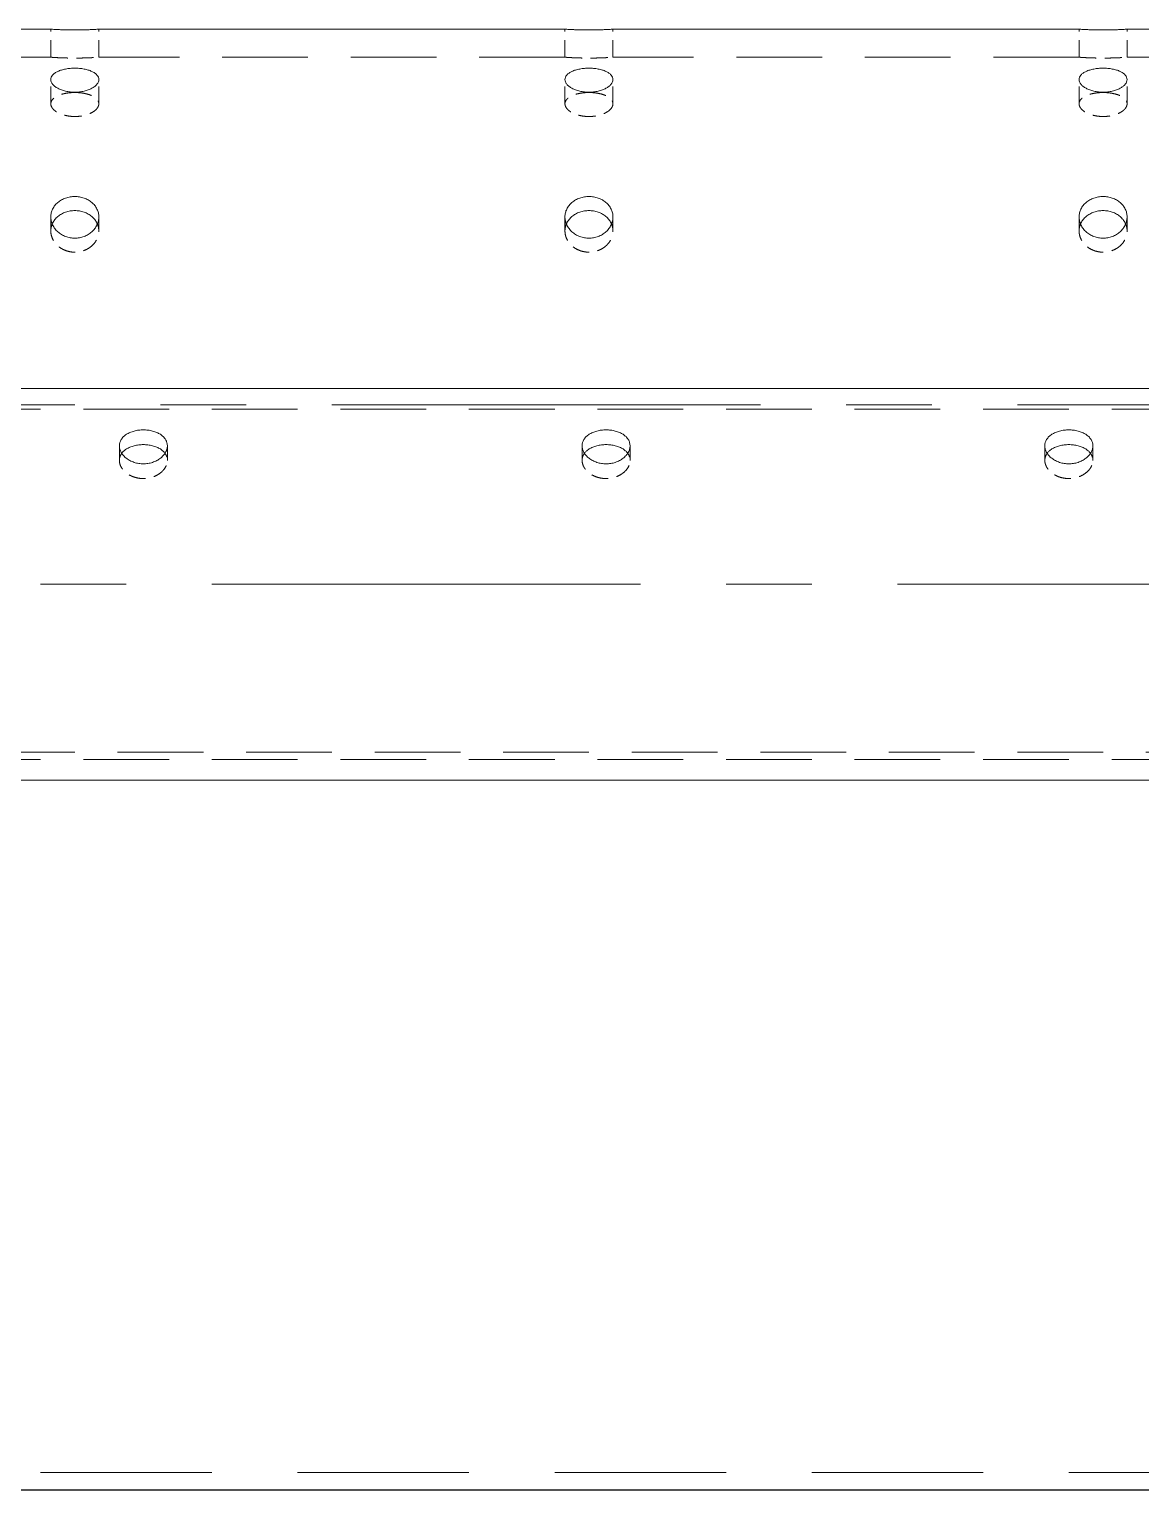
# Model space of a CAD drawing. Header units: millimetres. Extents: x -46397 to 283259, y -8690 to 23983.
# Drawn here: x 121828.3 to 122152.6, y 2978.6 to 3404.7 of the extents above; entities that cross this region are included whole.
import ezdxf

# ---------------------------------------------------------------- set-up
doc = ezdxf.new("R2010")
doc.units = ezdxf.units.MM
for name, pattern in [('CENTER', [2, 1.25, -0.25, 0.25, -0.25]), ('HIDDEN', [0.375, 0.25, -0.125]), ('HIDDENX2', [0.75, 0.5, -0.25])]:
    doc.linetypes.add(name, pattern=pattern)
for name, color, linetype, lineweight in [('CHUAN NET KHUAT', 4, 'HIDDEN', 0), ('DUONGCHINH', 7, 'Continuous', 25), ('DUONGTAM', 1, 'CENTER', 0), ('Standard', 7, 'Continuous', 0)]:
    doc.layers.add(name, color=color, linetype=linetype, lineweight=lineweight)
doc.layers.add('flashshoot', color=7, linetype='Continuous')

# ---------------------------------------------------------------- blocks, each defined once
blk = doc.blocks.new('A$C49aca623')
at = {"color": 2, "linetype": 'Continuous', "lineweight": 0, "ltscale": 10, "extrusion": (2.28848e-17, 1, 0)}
for p, q in [((-447, -563.9), (-583, -563.9)), ((-297, -563.9), (-433, -563.9)), ((-147, -563.9), (-283, -563.9)), ((3, -563.9), (-133, -563.9)), ((1960, -783), (-2832, -783))]:
    blk.add_line(p, q, dxfattribs=at)
at = {"color": 1, "linetype": 'HIDDENX2', "lineweight": 0, "ltscale": 10, "extrusion": (2.28848e-17, 1, 0)}
for p, q in [((-447, -572.08), (-447, -563.9)), ((-433, -572.08), (-433, -563.9)), ((-297, -572.08), (-297, -563.9)), ((-283, -572.08), (-283, -563.9)), ((-147, -572.08), (-147, -563.9)), ((-133, -572.08), (-133, -563.9)), ((-447, -585.66), (-447, -578.58)), ((-433, -585.66), (-433, -578.58)), ((-297, -585.66), (-297, -578.58)), ((-283, -585.66), (-283, -578.58)), ((-147, -585.66), (-147, -578.58)), ((-133, -585.66), (-133, -578.58)), ((-447, -622.77), (-447, -618.68)), ((-433, -622.77), (-433, -618.68)), ((-297, -622.77), (-297, -618.68)), ((-283, -622.77), (-283, -618.68)), ((-147, -622.77), (-147, -618.68)), ((-133, -622.77), (-133, -618.68))]:
    blk.add_line(p, q, dxfattribs=at)
at = {"color": 1, "linetype": 'HIDDENX2', "lineweight": 0, "ltscale": 50, "extrusion": (2.28848e-17, 1, 0)}
for p, q in [((-447, -572.08), (-583, -572.08)), ((-297, -572.08), (-433, -572.08)), ((-147, -572.08), (-283, -572.08)), ((3, -572.08), (-133, -572.08)), ((1960, -774.82), (-2832, -774.82))]:
    blk.add_line(p, q, dxfattribs=at)
at = {"color": 2, "linetype": 'Continuous', "lineweight": 0, "ltscale": 10}
for points, knots in [([(-433, -563.9), (-433, -563.9), (-433.04, -563.9), (-433.22, -563.91), (-433.35, -563.92), (-433.71, -563.94), (-433.93, -563.96), (-434.45, -563.98), (-434.74, -564), (-435.36, -564.03), (-435.71, -564.04), (-436.48, -564.07), (-436.89, -564.08), (-437.75, -564.1), (-438.2, -564.11), (-439.11, -564.12), (-439.56, -564.12), (-440.44, -564.12), (-440.89, -564.12), (-441.8, -564.11), (-442.25, -564.1), (-443.11, -564.08), (-443.52, -564.07), (-444.29, -564.04), (-444.64, -564.03), (-445.26, -564), (-445.55, -563.98), (-446.07, -563.96), (-446.29, -563.94), (-446.65, -563.92), (-446.78, -563.91), (-446.96, -563.9), (-447, -563.9), (-447, -563.9)], [10.550311, 10.550311, 10.550311, 10.550311, 11.869099, 11.869099, 13.187888, 13.187888, 14.506676, 14.506676, 15.825465, 15.825465, 17.144254, 17.144254, 18.463043, 18.463043, 19.781833, 19.781833, 21.100622, 21.100622, 22.419411, 22.419411, 23.7382, 23.7382, 25.05699, 25.05699, 26.375779, 26.375779, 27.694567, 27.694567, 29.013356, 29.013356, 30.332144, 30.332144, 31.650933, 31.650933, 31.650933, 31.650933]), ([(-283, -563.9), (-283, -563.9), (-283.04, -563.9), (-283.22, -563.91), (-283.35, -563.92), (-283.71, -563.94), (-283.93, -563.96), (-284.45, -563.98), (-284.74, -564), (-285.36, -564.03), (-285.71, -564.04), (-286.48, -564.07), (-286.89, -564.08), (-287.75, -564.1), (-288.2, -564.11), (-289.11, -564.12), (-289.56, -564.12), (-290.44, -564.12), (-290.89, -564.12), (-291.8, -564.11), (-292.25, -564.1), (-293.11, -564.08), (-293.52, -564.07), (-294.29, -564.04), (-294.64, -564.03), (-295.26, -564), (-295.55, -563.98), (-296.07, -563.96), (-296.29, -563.94), (-296.65, -563.92), (-296.78, -563.91), (-296.96, -563.9), (-297, -563.9), (-297, -563.9)], [10.550311, 10.550311, 10.550311, 10.550311, 11.869099, 11.869099, 13.187888, 13.187888, 14.506676, 14.506676, 15.825465, 15.825465, 17.144254, 17.144254, 18.463043, 18.463043, 19.781833, 19.781833, 21.100622, 21.100622, 22.419411, 22.419411, 23.7382, 23.7382, 25.05699, 25.05699, 26.375779, 26.375779, 27.694567, 27.694567, 29.013356, 29.013356, 30.332144, 30.332144, 31.650933, 31.650933, 31.650933, 31.650933]), ([(-133, -563.9), (-133, -563.9), (-133.04, -563.9), (-133.22, -563.91), (-133.35, -563.92), (-133.71, -563.94), (-133.93, -563.96), (-134.45, -563.98), (-134.74, -564), (-135.36, -564.03), (-135.71, -564.04), (-136.48, -564.07), (-136.89, -564.08), (-137.75, -564.1), (-138.2, -564.11), (-139.11, -564.12), (-139.56, -564.12), (-140.44, -564.12), (-140.89, -564.12), (-141.8, -564.11), (-142.25, -564.1), (-143.11, -564.08), (-143.52, -564.07), (-144.29, -564.04), (-144.64, -564.03), (-145.26, -564), (-145.55, -563.98), (-146.07, -563.96), (-146.29, -563.94), (-146.65, -563.92), (-146.78, -563.91), (-146.96, -563.9), (-147, -563.9), (-147, -563.9)], [10.550311, 10.550311, 10.550311, 10.550311, 11.869099, 11.869099, 13.187888, 13.187888, 14.506676, 14.506676, 15.825465, 15.825465, 17.144254, 17.144254, 18.463043, 18.463043, 19.781833, 19.781833, 21.100622, 21.100622, 22.419411, 22.419411, 23.7382, 23.7382, 25.05699, 25.05699, 26.375779, 26.375779, 27.694567, 27.694567, 29.013356, 29.013356, 30.332144, 30.332144, 31.650933, 31.650933, 31.650933, 31.650933]), ([(-440, -575.27), (-439.56, -575.27), (-439.11, -575.29), (-438.2, -575.37), (-437.75, -575.43), (-436.89, -575.59), (-436.48, -575.69), (-435.71, -575.92), (-435.36, -576.06), (-434.74, -576.34), (-434.45, -576.51), (-433.93, -576.86), (-433.71, -577.06), (-433.35, -577.47), (-433.22, -577.69), (-433.04, -578.13), (-433, -578.36), (-433, -578.8), (-433.04, -579.03), (-433.22, -579.49), (-433.35, -579.72), (-433.71, -580.17), (-433.93, -580.39), (-434.45, -580.79), (-434.74, -580.98), (-435.36, -581.32), (-435.71, -581.47), (-436.48, -581.76), (-436.89, -581.88), (-437.75, -582.07), (-438.2, -582.15), (-439.11, -582.25), (-439.56, -582.27), (-440.44, -582.27), (-440.89, -582.25), (-441.8, -582.15), (-442.25, -582.07), (-443.11, -581.88), (-443.52, -581.76), (-444.29, -581.47), (-444.64, -581.32), (-445.26, -580.98), (-445.55, -580.79), (-446.07, -580.39), (-446.29, -580.17), (-446.65, -579.72), (-446.78, -579.49), (-446.96, -579.03), (-447, -578.8), (-447, -578.36), (-446.96, -578.13), (-446.78, -577.69), (-446.65, -577.47), (-446.29, -577.06), (-446.07, -576.86), (-445.55, -576.51), (-445.26, -576.34), (-444.64, -576.06), (-444.29, -575.92), (-443.52, -575.69), (-443.11, -575.59), (-442.25, -575.43), (-441.8, -575.37), (-440.89, -575.29), (-440.44, -575.27), (-440, -575.27)], [0, 0, 0, 0, 1.318789, 1.318789, 2.637578, 2.637578, 3.956368, 3.956368, 5.275157, 5.275157, 6.593945, 6.593945, 7.912734, 7.912734, 9.231522, 9.231522, 10.550311, 10.550311, 11.869099, 11.869099, 13.187888, 13.187888, 14.506676, 14.506676, 15.825465, 15.825465, 17.144254, 17.144254, 18.463043, 18.463043, 19.781833, 19.781833, 21.100622, 21.100622, 22.419411, 22.419411, 23.7382, 23.7382, 25.05699, 25.05699, 26.375779, 26.375779, 27.694567, 27.694567, 29.013356, 29.013356, 30.332144, 30.332144, 31.650933, 31.650933, 32.969721, 32.969721, 34.28851, 34.28851, 35.607298, 35.607298, 36.926087, 36.926087, 38.244876, 38.244876, 39.563665, 39.563665, 40.882454, 40.882454, 42.201244, 42.201244, 42.201244, 42.201244]), ([(-290, -575.27), (-289.56, -575.27), (-289.11, -575.29), (-288.2, -575.37), (-287.75, -575.43), (-286.89, -575.59), (-286.48, -575.69), (-285.71, -575.92), (-285.36, -576.06), (-284.74, -576.34), (-284.45, -576.51), (-283.93, -576.86), (-283.71, -577.06), (-283.35, -577.47), (-283.22, -577.69), (-283.04, -578.13), (-283, -578.36), (-283, -578.8), (-283.04, -579.03), (-283.22, -579.49), (-283.35, -579.72), (-283.71, -580.17), (-283.93, -580.39), (-284.45, -580.79), (-284.74, -580.98), (-285.36, -581.32), (-285.71, -581.47), (-286.48, -581.76), (-286.89, -581.88), (-287.75, -582.07), (-288.2, -582.15), (-289.11, -582.25), (-289.56, -582.27), (-290.44, -582.27), (-290.89, -582.25), (-291.8, -582.15), (-292.25, -582.07), (-293.11, -581.88), (-293.52, -581.76), (-294.29, -581.47), (-294.64, -581.32), (-295.26, -580.98), (-295.55, -580.79), (-296.07, -580.39), (-296.29, -580.17), (-296.65, -579.72), (-296.78, -579.49), (-296.96, -579.03), (-297, -578.8), (-297, -578.36), (-296.96, -578.13), (-296.78, -577.69), (-296.65, -577.47), (-296.29, -577.06), (-296.07, -576.86), (-295.55, -576.51), (-295.26, -576.34), (-294.64, -576.06), (-294.29, -575.92), (-293.52, -575.69), (-293.11, -575.59), (-292.25, -575.43), (-291.8, -575.37), (-290.89, -575.29), (-290.44, -575.27), (-290, -575.27)], [0, 0, 0, 0, 1.318789, 1.318789, 2.637578, 2.637578, 3.956368, 3.956368, 5.275157, 5.275157, 6.593945, 6.593945, 7.912734, 7.912734, 9.231522, 9.231522, 10.550311, 10.550311, 11.869099, 11.869099, 13.187888, 13.187888, 14.506676, 14.506676, 15.825465, 15.825465, 17.144254, 17.144254, 18.463043, 18.463043, 19.781833, 19.781833, 21.100622, 21.100622, 22.419411, 22.419411, 23.7382, 23.7382, 25.05699, 25.05699, 26.375779, 26.375779, 27.694567, 27.694567, 29.013356, 29.013356, 30.332144, 30.332144, 31.650933, 31.650933, 32.969721, 32.969721, 34.28851, 34.28851, 35.607298, 35.607298, 36.926087, 36.926087, 38.244876, 38.244876, 39.563665, 39.563665, 40.882454, 40.882454, 42.201244, 42.201244, 42.201244, 42.201244]), ([(-140, -575.27), (-139.56, -575.27), (-139.11, -575.29), (-138.2, -575.37), (-137.75, -575.43), (-136.89, -575.59), (-136.48, -575.69), (-135.71, -575.92), (-135.36, -576.06), (-134.74, -576.34), (-134.45, -576.51), (-133.93, -576.86), (-133.71, -577.06), (-133.35, -577.47), (-133.22, -577.69), (-133.04, -578.13), (-133, -578.36), (-133, -578.8), (-133.04, -579.03), (-133.22, -579.49), (-133.35, -579.72), (-133.71, -580.17), (-133.93, -580.39), (-134.45, -580.79), (-134.74, -580.98), (-135.36, -581.32), (-135.71, -581.47), (-136.48, -581.76), (-136.89, -581.88), (-137.75, -582.07), (-138.2, -582.15), (-139.11, -582.25), (-139.56, -582.27), (-140.44, -582.27), (-140.89, -582.25), (-141.8, -582.15), (-142.25, -582.07), (-143.11, -581.88), (-143.52, -581.76), (-144.29, -581.47), (-144.64, -581.32), (-145.26, -580.98), (-145.55, -580.79), (-146.07, -580.39), (-146.29, -580.17), (-146.65, -579.72), (-146.78, -579.49), (-146.96, -579.03), (-147, -578.8), (-147, -578.36), (-146.96, -578.13), (-146.78, -577.69), (-146.65, -577.47), (-146.29, -577.06), (-146.07, -576.86), (-145.55, -576.51), (-145.26, -576.34), (-144.64, -576.06), (-144.29, -575.92), (-143.52, -575.69), (-143.11, -575.59), (-142.25, -575.43), (-141.8, -575.37), (-140.89, -575.29), (-140.44, -575.27), (-140, -575.27)], [0, 0, 0, 0, 1.318789, 1.318789, 2.637578, 2.637578, 3.956368, 3.956368, 5.275157, 5.275157, 6.593945, 6.593945, 7.912734, 7.912734, 9.231522, 9.231522, 10.550311, 10.550311, 11.869099, 11.869099, 13.187888, 13.187888, 14.506676, 14.506676, 15.825465, 15.825465, 17.144254, 17.144254, 18.463043, 18.463043, 19.781833, 19.781833, 21.100622, 21.100622, 22.419411, 22.419411, 23.7382, 23.7382, 25.05699, 25.05699, 26.375779, 26.375779, 27.694567, 27.694567, 29.013356, 29.013356, 30.332144, 30.332144, 31.650933, 31.650933, 32.969721, 32.969721, 34.28851, 34.28851, 35.607298, 35.607298, 36.926087, 36.926087, 38.244876, 38.244876, 39.563665, 39.563665, 40.882454, 40.882454, 42.201244, 42.201244, 42.201244, 42.201244]), ([(-440, -612.72), (-439.56, -612.72), (-439.11, -612.76), (-438.2, -612.91), (-437.75, -613.02), (-436.89, -613.32), (-436.48, -613.51), (-435.71, -613.94), (-435.36, -614.18), (-434.74, -614.71), (-434.45, -615), (-433.93, -615.65), (-433.71, -616), (-433.35, -616.74), (-433.22, -617.12), (-433.04, -617.9), (-433, -618.29), (-433, -619.06), (-433.04, -619.45), (-433.22, -620.24), (-433.35, -620.63), (-433.71, -621.39), (-433.93, -621.75), (-434.45, -622.43), (-434.74, -622.74), (-435.36, -623.29), (-435.71, -623.55), (-436.48, -624.01), (-436.89, -624.21), (-437.75, -624.53), (-438.2, -624.65), (-439.11, -624.81), (-439.56, -624.85), (-440.44, -624.85), (-440.89, -624.81), (-441.8, -624.65), (-442.25, -624.53), (-443.11, -624.21), (-443.52, -624.01), (-444.29, -623.55), (-444.64, -623.29), (-445.26, -622.74), (-445.55, -622.43), (-446.07, -621.75), (-446.29, -621.39), (-446.65, -620.63), (-446.78, -620.24), (-446.96, -619.45), (-447, -619.06), (-447, -618.29), (-446.96, -617.9), (-446.78, -617.12), (-446.65, -616.74), (-446.29, -616), (-446.07, -615.65), (-445.55, -615), (-445.26, -614.71), (-444.64, -614.18), (-444.29, -613.94), (-443.52, -613.51), (-443.11, -613.32), (-442.25, -613.02), (-441.8, -612.91), (-440.89, -612.76), (-440.44, -612.72), (-440, -612.72)], [0, 0, 0, 0, 1.318789, 1.318789, 2.637578, 2.637578, 3.956368, 3.956368, 5.275157, 5.275157, 6.593945, 6.593945, 7.912734, 7.912734, 9.231522, 9.231522, 10.550311, 10.550311, 11.869099, 11.869099, 13.187888, 13.187888, 14.506676, 14.506676, 15.825465, 15.825465, 17.144254, 17.144254, 18.463043, 18.463043, 19.781833, 19.781833, 21.100622, 21.100622, 22.419411, 22.419411, 23.7382, 23.7382, 25.05699, 25.05699, 26.375779, 26.375779, 27.694567, 27.694567, 29.013356, 29.013356, 30.332144, 30.332144, 31.650933, 31.650933, 32.969721, 32.969721, 34.28851, 34.28851, 35.607298, 35.607298, 36.926087, 36.926087, 38.244876, 38.244876, 39.563665, 39.563665, 40.882454, 40.882454, 42.201244, 42.201244, 42.201244, 42.201244]), ([(-290, -612.72), (-289.56, -612.72), (-289.11, -612.76), (-288.2, -612.91), (-287.75, -613.02), (-286.89, -613.32), (-286.48, -613.51), (-285.71, -613.94), (-285.36, -614.18), (-284.74, -614.71), (-284.45, -615), (-283.93, -615.65), (-283.71, -616), (-283.35, -616.74), (-283.22, -617.12), (-283.04, -617.9), (-283, -618.29), (-283, -619.06), (-283.04, -619.45), (-283.22, -620.24), (-283.35, -620.63), (-283.71, -621.39), (-283.93, -621.75), (-284.45, -622.43), (-284.74, -622.74), (-285.36, -623.29), (-285.71, -623.55), (-286.48, -624.01), (-286.89, -624.21), (-287.75, -624.53), (-288.2, -624.65), (-289.11, -624.81), (-289.56, -624.85), (-290.44, -624.85), (-290.89, -624.81), (-291.8, -624.65), (-292.25, -624.53), (-293.11, -624.21), (-293.52, -624.01), (-294.29, -623.55), (-294.64, -623.29), (-295.26, -622.74), (-295.55, -622.43), (-296.07, -621.75), (-296.29, -621.39), (-296.65, -620.63), (-296.78, -620.24), (-296.96, -619.45), (-297, -619.06), (-297, -618.29), (-296.96, -617.9), (-296.78, -617.12), (-296.65, -616.74), (-296.29, -616), (-296.07, -615.65), (-295.55, -615), (-295.26, -614.71), (-294.64, -614.18), (-294.29, -613.94), (-293.52, -613.51), (-293.11, -613.32), (-292.25, -613.02), (-291.8, -612.91), (-290.89, -612.76), (-290.44, -612.72), (-290, -612.72)], [0, 0, 0, 0, 1.318789, 1.318789, 2.637578, 2.637578, 3.956368, 3.956368, 5.275157, 5.275157, 6.593945, 6.593945, 7.912734, 7.912734, 9.231522, 9.231522, 10.550311, 10.550311, 11.869099, 11.869099, 13.187888, 13.187888, 14.506676, 14.506676, 15.825465, 15.825465, 17.144254, 17.144254, 18.463043, 18.463043, 19.781833, 19.781833, 21.100622, 21.100622, 22.419411, 22.419411, 23.7382, 23.7382, 25.05699, 25.05699, 26.375779, 26.375779, 27.694567, 27.694567, 29.013356, 29.013356, 30.332144, 30.332144, 31.650933, 31.650933, 32.969721, 32.969721, 34.28851, 34.28851, 35.607298, 35.607298, 36.926087, 36.926087, 38.244876, 38.244876, 39.563665, 39.563665, 40.882454, 40.882454, 42.201244, 42.201244, 42.201244, 42.201244]), ([(-140, -612.72), (-139.56, -612.72), (-139.11, -612.76), (-138.2, -612.91), (-137.75, -613.02), (-136.89, -613.32), (-136.48, -613.51), (-135.71, -613.94), (-135.36, -614.18), (-134.74, -614.71), (-134.45, -615), (-133.93, -615.65), (-133.71, -616), (-133.35, -616.74), (-133.22, -617.12), (-133.04, -617.9), (-133, -618.29), (-133, -619.06), (-133.04, -619.45), (-133.22, -620.24), (-133.35, -620.63), (-133.71, -621.39), (-133.93, -621.75), (-134.45, -622.43), (-134.74, -622.74), (-135.36, -623.29), (-135.71, -623.55), (-136.48, -624.01), (-136.89, -624.21), (-137.75, -624.53), (-138.2, -624.65), (-139.11, -624.81), (-139.56, -624.85), (-140.44, -624.85), (-140.89, -624.81), (-141.8, -624.65), (-142.25, -624.53), (-143.11, -624.21), (-143.52, -624.01), (-144.29, -623.55), (-144.64, -623.29), (-145.26, -622.74), (-145.55, -622.43), (-146.07, -621.75), (-146.29, -621.39), (-146.65, -620.63), (-146.78, -620.24), (-146.96, -619.45), (-147, -619.06), (-147, -618.29), (-146.96, -617.9), (-146.78, -617.12), (-146.65, -616.74), (-146.29, -616), (-146.07, -615.65), (-145.55, -615), (-145.26, -614.71), (-144.64, -614.18), (-144.29, -613.94), (-143.52, -613.51), (-143.11, -613.32), (-142.25, -613.02), (-141.8, -612.91), (-140.89, -612.76), (-140.44, -612.72), (-140, -612.72)], [0, 0, 0, 0, 1.318789, 1.318789, 2.637578, 2.637578, 3.956368, 3.956368, 5.275157, 5.275157, 6.593945, 6.593945, 7.912734, 7.912734, 9.231522, 9.231522, 10.550311, 10.550311, 11.869099, 11.869099, 13.187888, 13.187888, 14.506676, 14.506676, 15.825465, 15.825465, 17.144254, 17.144254, 18.463043, 18.463043, 19.781833, 19.781833, 21.100622, 21.100622, 22.419411, 22.419411, 23.7382, 23.7382, 25.05699, 25.05699, 26.375779, 26.375779, 27.694567, 27.694567, 29.013356, 29.013356, 30.332144, 30.332144, 31.650933, 31.650933, 32.969721, 32.969721, 34.28851, 34.28851, 35.607298, 35.607298, 36.926087, 36.926087, 38.244876, 38.244876, 39.563665, 39.563665, 40.882454, 40.882454, 42.201244, 42.201244, 42.201244, 42.201244]), ([(-440, -616.82), (-440.44, -616.82), (-440.89, -616.86), (-441.8, -617.01), (-442.25, -617.12), (-443.11, -617.42), (-443.52, -617.6), (-444.29, -618.03), (-444.64, -618.28), (-445.26, -618.8), (-445.55, -619.1), (-446.07, -619.74), (-446.29, -620.09), (-446.51, -620.55), (-446.55, -620.64), (-446.59, -620.73)], [0, 0, 0, 0, 1.318854, 1.318854, 2.637708, 2.637708, 3.956563, 3.956563, 5.275417, 5.275417, 6.59427, 6.59427, 7.913123, 7.913123, 8.233495, 8.233495, 8.233495, 8.233495]), ([(-433.41, -620.73), (-433.45, -620.64), (-433.49, -620.55), (-433.71, -620.09), (-433.93, -619.74), (-434.45, -619.1), (-434.74, -618.8), (-435.36, -618.28), (-435.71, -618.03), (-436.48, -617.6), (-436.89, -617.42), (-437.75, -617.12), (-438.2, -617.01), (-439.11, -616.86), (-439.56, -616.82), (-440, -616.82)], [33.969824, 33.969824, 33.969824, 33.969824, 34.290196, 34.290196, 35.609049, 35.609049, 36.927902, 36.927902, 38.246757, 38.246757, 39.565611, 39.565611, 40.884465, 40.884465, 42.203319, 42.203319, 42.203319, 42.203319]), ([(-290, -616.82), (-290.44, -616.82), (-290.89, -616.86), (-291.8, -617.01), (-292.25, -617.12), (-293.11, -617.42), (-293.52, -617.6), (-294.29, -618.03), (-294.64, -618.28), (-295.26, -618.8), (-295.55, -619.1), (-296.07, -619.74), (-296.29, -620.09), (-296.51, -620.55), (-296.55, -620.64), (-296.59, -620.73)], [0, 0, 0, 0, 1.318854, 1.318854, 2.637708, 2.637708, 3.956563, 3.956563, 5.275417, 5.275417, 6.59427, 6.59427, 7.913123, 7.913123, 8.233495, 8.233495, 8.233495, 8.233495]), ([(-283.41, -620.73), (-283.45, -620.64), (-283.49, -620.55), (-283.71, -620.09), (-283.93, -619.74), (-284.45, -619.1), (-284.74, -618.8), (-285.36, -618.28), (-285.71, -618.03), (-286.48, -617.6), (-286.89, -617.42), (-287.75, -617.12), (-288.2, -617.01), (-289.11, -616.86), (-289.56, -616.82), (-290, -616.82)], [33.969824, 33.969824, 33.969824, 33.969824, 34.290196, 34.290196, 35.609049, 35.609049, 36.927902, 36.927902, 38.246757, 38.246757, 39.565611, 39.565611, 40.884465, 40.884465, 42.203319, 42.203319, 42.203319, 42.203319]), ([(-140, -616.82), (-140.44, -616.82), (-140.89, -616.86), (-141.8, -617.01), (-142.25, -617.12), (-143.11, -617.42), (-143.52, -617.6), (-144.29, -618.03), (-144.64, -618.28), (-145.26, -618.8), (-145.55, -619.1), (-146.07, -619.74), (-146.29, -620.09), (-146.51, -620.55), (-146.55, -620.64), (-146.59, -620.73)], [0, 0, 0, 0, 1.318854, 1.318854, 2.637708, 2.637708, 3.956563, 3.956563, 5.275417, 5.275417, 6.59427, 6.59427, 7.913123, 7.913123, 8.233495, 8.233495, 8.233495, 8.233495]), ([(-133.41, -620.73), (-133.45, -620.64), (-133.49, -620.55), (-133.71, -620.09), (-133.93, -619.74), (-134.45, -619.1), (-134.74, -618.8), (-135.36, -618.28), (-135.71, -618.03), (-136.48, -617.6), (-136.89, -617.42), (-137.75, -617.12), (-138.2, -617.01), (-139.11, -616.86), (-139.56, -616.82), (-140, -616.82)], [33.969824, 33.969824, 33.969824, 33.969824, 34.290196, 34.290196, 35.609049, 35.609049, 36.927902, 36.927902, 38.246757, 38.246757, 39.565611, 39.565611, 40.884465, 40.884465, 42.203319, 42.203319, 42.203319, 42.203319])]:
    blk.add_open_spline(points, degree=3, knots=knots, dxfattribs=at)
at = {"color": 1, "linetype": 'HIDDENX2', "lineweight": 0, "ltscale": 10}
for points, knots in [([(-447, -572.08), (-447, -572.08), (-446.96, -572.08), (-446.78, -572.09), (-446.65, -572.1), (-446.29, -572.13), (-446.07, -572.14), (-445.55, -572.17), (-445.26, -572.19), (-444.64, -572.22), (-444.29, -572.23), (-443.52, -572.26), (-443.11, -572.28), (-442.25, -572.3), (-441.8, -572.31), (-440.89, -572.32), (-440.44, -572.32), (-439.56, -572.32), (-439.11, -572.32), (-438.2, -572.31), (-437.75, -572.3), (-436.89, -572.28), (-436.48, -572.26), (-435.71, -572.23), (-435.36, -572.22), (-434.74, -572.19), (-434.45, -572.17), (-433.93, -572.14), (-433.71, -572.13), (-433.35, -572.1), (-433.22, -572.09), (-433.04, -572.08), (-433, -572.08), (-433, -572.08)], [10.55083, 10.55083, 10.55083, 10.55083, 11.869683, 11.869683, 13.188536, 13.188536, 14.507389, 14.507389, 15.826243, 15.826243, 17.145097, 17.145097, 18.463951, 18.463951, 19.782805, 19.782805, 21.10166, 21.10166, 22.420514, 22.420514, 23.739368, 23.739368, 25.058222, 25.058222, 26.377077, 26.377077, 27.69593, 27.69593, 29.014783, 29.014783, 30.333636, 30.333636, 31.652489, 31.652489, 31.652489, 31.652489]), ([(-297, -572.08), (-297, -572.08), (-296.96, -572.08), (-296.78, -572.09), (-296.65, -572.1), (-296.29, -572.13), (-296.07, -572.14), (-295.55, -572.17), (-295.26, -572.19), (-294.64, -572.22), (-294.29, -572.23), (-293.52, -572.26), (-293.11, -572.28), (-292.25, -572.3), (-291.8, -572.31), (-290.89, -572.32), (-290.44, -572.32), (-289.56, -572.32), (-289.11, -572.32), (-288.2, -572.31), (-287.75, -572.3), (-286.89, -572.28), (-286.48, -572.26), (-285.71, -572.23), (-285.36, -572.22), (-284.74, -572.19), (-284.45, -572.17), (-283.93, -572.14), (-283.71, -572.13), (-283.35, -572.1), (-283.22, -572.09), (-283.04, -572.08), (-283, -572.08), (-283, -572.08)], [10.55083, 10.55083, 10.55083, 10.55083, 11.869683, 11.869683, 13.188536, 13.188536, 14.507389, 14.507389, 15.826243, 15.826243, 17.145097, 17.145097, 18.463951, 18.463951, 19.782805, 19.782805, 21.10166, 21.10166, 22.420514, 22.420514, 23.739368, 23.739368, 25.058222, 25.058222, 26.377077, 26.377077, 27.69593, 27.69593, 29.014783, 29.014783, 30.333636, 30.333636, 31.652489, 31.652489, 31.652489, 31.652489]), ([(-147, -572.08), (-147, -572.08), (-146.96, -572.08), (-146.78, -572.09), (-146.65, -572.1), (-146.29, -572.13), (-146.07, -572.14), (-145.55, -572.17), (-145.26, -572.19), (-144.64, -572.22), (-144.29, -572.23), (-143.52, -572.26), (-143.11, -572.28), (-142.25, -572.3), (-141.8, -572.31), (-140.89, -572.32), (-140.44, -572.32), (-139.56, -572.32), (-139.11, -572.32), (-138.2, -572.31), (-137.75, -572.3), (-136.89, -572.28), (-136.48, -572.26), (-135.71, -572.23), (-135.36, -572.22), (-134.74, -572.19), (-134.45, -572.17), (-133.93, -572.14), (-133.71, -572.13), (-133.35, -572.1), (-133.22, -572.09), (-133.04, -572.08), (-133, -572.08), (-133, -572.08)], [10.55083, 10.55083, 10.55083, 10.55083, 11.869683, 11.869683, 13.188536, 13.188536, 14.507389, 14.507389, 15.826243, 15.826243, 17.145097, 17.145097, 18.463951, 18.463951, 19.782805, 19.782805, 21.10166, 21.10166, 22.420514, 22.420514, 23.739368, 23.739368, 25.058222, 25.058222, 26.377077, 26.377077, 27.69593, 27.69593, 29.014783, 29.014783, 30.333636, 30.333636, 31.652489, 31.652489, 31.652489, 31.652489]), ([(-440, -582.37), (-440.44, -582.37), (-440.89, -582.39), (-441.8, -582.47), (-442.25, -582.53), (-443.11, -582.69), (-443.52, -582.79), (-444.29, -583.02), (-444.64, -583.15), (-445.26, -583.43), (-445.55, -583.59), (-446.07, -583.95), (-446.29, -584.15), (-446.65, -584.56), (-446.78, -584.77), (-446.96, -585.22), (-447, -585.44), (-447, -585.88), (-446.96, -586.11), (-446.78, -586.57), (-446.65, -586.81), (-446.29, -587.26), (-446.07, -587.48), (-445.55, -587.88), (-445.26, -588.07), (-444.64, -588.41), (-444.29, -588.57), (-443.52, -588.85), (-443.11, -588.97), (-442.25, -589.17), (-441.8, -589.25), (-440.89, -589.35), (-440.44, -589.37), (-439.56, -589.37), (-439.11, -589.35), (-438.2, -589.25), (-437.75, -589.17), (-436.89, -588.97), (-436.48, -588.85), (-435.71, -588.57), (-435.36, -588.41), (-434.74, -588.07), (-434.45, -587.88), (-433.93, -587.48), (-433.71, -587.26), (-433.35, -586.81), (-433.22, -586.57), (-433.04, -586.11), (-433, -585.88), (-433, -585.44), (-433.04, -585.22), (-433.22, -584.77), (-433.35, -584.56), (-433.71, -584.15), (-433.93, -583.95), (-434.45, -583.59), (-434.74, -583.43), (-435.36, -583.15), (-435.71, -583.02), (-436.48, -582.79), (-436.89, -582.69), (-437.75, -582.53), (-438.2, -582.47), (-439.11, -582.39), (-439.56, -582.37), (-440, -582.37)], [0, 0, 0, 0, 1.318854, 1.318854, 2.637708, 2.637708, 3.956563, 3.956563, 5.275417, 5.275417, 6.59427, 6.59427, 7.913123, 7.913123, 9.231977, 9.231977, 10.55083, 10.55083, 11.869683, 11.869683, 13.188536, 13.188536, 14.507389, 14.507389, 15.826243, 15.826243, 17.145097, 17.145097, 18.463951, 18.463951, 19.782805, 19.782805, 21.10166, 21.10166, 22.420514, 22.420514, 23.739368, 23.739368, 25.058222, 25.058222, 26.377077, 26.377077, 27.69593, 27.69593, 29.014783, 29.014783, 30.333636, 30.333636, 31.652489, 31.652489, 32.971343, 32.971343, 34.290196, 34.290196, 35.609049, 35.609049, 36.927902, 36.927902, 38.246757, 38.246757, 39.565611, 39.565611, 40.884465, 40.884465, 42.203319, 42.203319, 42.203319, 42.203319]), ([(-290, -582.37), (-290.44, -582.37), (-290.89, -582.39), (-291.8, -582.47), (-292.25, -582.53), (-293.11, -582.69), (-293.52, -582.79), (-294.29, -583.02), (-294.64, -583.15), (-295.26, -583.43), (-295.55, -583.59), (-296.07, -583.95), (-296.29, -584.15), (-296.65, -584.56), (-296.78, -584.77), (-296.96, -585.22), (-297, -585.44), (-297, -585.88), (-296.96, -586.11), (-296.78, -586.57), (-296.65, -586.81), (-296.29, -587.26), (-296.07, -587.48), (-295.55, -587.88), (-295.26, -588.07), (-294.64, -588.41), (-294.29, -588.57), (-293.52, -588.85), (-293.11, -588.97), (-292.25, -589.17), (-291.8, -589.25), (-290.89, -589.35), (-290.44, -589.37), (-289.56, -589.37), (-289.11, -589.35), (-288.2, -589.25), (-287.75, -589.17), (-286.89, -588.97), (-286.48, -588.85), (-285.71, -588.57), (-285.36, -588.41), (-284.74, -588.07), (-284.45, -587.88), (-283.93, -587.48), (-283.71, -587.26), (-283.35, -586.81), (-283.22, -586.57), (-283.04, -586.11), (-283, -585.88), (-283, -585.44), (-283.04, -585.22), (-283.22, -584.77), (-283.35, -584.56), (-283.71, -584.15), (-283.93, -583.95), (-284.45, -583.59), (-284.74, -583.43), (-285.36, -583.15), (-285.71, -583.02), (-286.48, -582.79), (-286.89, -582.69), (-287.75, -582.53), (-288.2, -582.47), (-289.11, -582.39), (-289.56, -582.37), (-290, -582.37)], [0, 0, 0, 0, 1.318854, 1.318854, 2.637708, 2.637708, 3.956563, 3.956563, 5.275417, 5.275417, 6.59427, 6.59427, 7.913123, 7.913123, 9.231977, 9.231977, 10.55083, 10.55083, 11.869683, 11.869683, 13.188536, 13.188536, 14.507389, 14.507389, 15.826243, 15.826243, 17.145097, 17.145097, 18.463951, 18.463951, 19.782805, 19.782805, 21.10166, 21.10166, 22.420514, 22.420514, 23.739368, 23.739368, 25.058222, 25.058222, 26.377077, 26.377077, 27.69593, 27.69593, 29.014783, 29.014783, 30.333636, 30.333636, 31.652489, 31.652489, 32.971343, 32.971343, 34.290196, 34.290196, 35.609049, 35.609049, 36.927902, 36.927902, 38.246757, 38.246757, 39.565611, 39.565611, 40.884465, 40.884465, 42.203319, 42.203319, 42.203319, 42.203319]), ([(-140, -582.37), (-140.44, -582.37), (-140.89, -582.39), (-141.8, -582.47), (-142.25, -582.53), (-143.11, -582.69), (-143.52, -582.79), (-144.29, -583.02), (-144.64, -583.15), (-145.26, -583.43), (-145.55, -583.59), (-146.07, -583.95), (-146.29, -584.15), (-146.65, -584.56), (-146.78, -584.77), (-146.96, -585.22), (-147, -585.44), (-147, -585.88), (-146.96, -586.11), (-146.78, -586.57), (-146.65, -586.81), (-146.29, -587.26), (-146.07, -587.48), (-145.55, -587.88), (-145.26, -588.07), (-144.64, -588.41), (-144.29, -588.57), (-143.52, -588.85), (-143.11, -588.97), (-142.25, -589.17), (-141.8, -589.25), (-140.89, -589.35), (-140.44, -589.37), (-139.56, -589.37), (-139.11, -589.35), (-138.2, -589.25), (-137.75, -589.17), (-136.89, -588.97), (-136.48, -588.85), (-135.71, -588.57), (-135.36, -588.41), (-134.74, -588.07), (-134.45, -587.88), (-133.93, -587.48), (-133.71, -587.26), (-133.35, -586.81), (-133.22, -586.57), (-133.04, -586.11), (-133, -585.88), (-133, -585.44), (-133.04, -585.22), (-133.22, -584.77), (-133.35, -584.56), (-133.71, -584.15), (-133.93, -583.95), (-134.45, -583.59), (-134.74, -583.43), (-135.36, -583.15), (-135.71, -583.02), (-136.48, -582.79), (-136.89, -582.69), (-137.75, -582.53), (-138.2, -582.47), (-139.11, -582.39), (-139.56, -582.37), (-140, -582.37)], [0, 0, 0, 0, 1.318854, 1.318854, 2.637708, 2.637708, 3.956563, 3.956563, 5.275417, 5.275417, 6.59427, 6.59427, 7.913123, 7.913123, 9.231977, 9.231977, 10.55083, 10.55083, 11.869683, 11.869683, 13.188536, 13.188536, 14.507389, 14.507389, 15.826243, 15.826243, 17.145097, 17.145097, 18.463951, 18.463951, 19.782805, 19.782805, 21.10166, 21.10166, 22.420514, 22.420514, 23.739368, 23.739368, 25.058222, 25.058222, 26.377077, 26.377077, 27.69593, 27.69593, 29.014783, 29.014783, 30.333636, 30.333636, 31.652489, 31.652489, 32.971343, 32.971343, 34.290196, 34.290196, 35.609049, 35.609049, 36.927902, 36.927902, 38.246757, 38.246757, 39.565611, 39.565611, 40.884465, 40.884465, 42.203319, 42.203319, 42.203319, 42.203319]), ([(-446.59, -620.73), (-446.71, -621.02), (-446.8, -621.31), (-446.96, -621.99), (-447, -622.38), (-447, -623.15), (-446.96, -623.54), (-446.78, -624.33), (-446.65, -624.72), (-446.29, -625.48), (-446.07, -625.85), (-445.55, -626.52), (-445.26, -626.84), (-444.64, -627.39), (-444.29, -627.65), (-443.52, -628.11), (-443.11, -628.31), (-442.25, -628.63), (-441.8, -628.75), (-440.89, -628.91), (-440.44, -628.95), (-439.56, -628.95), (-439.11, -628.91), (-438.2, -628.75), (-437.75, -628.63), (-436.89, -628.31), (-436.48, -628.11), (-435.71, -627.65), (-435.36, -627.39), (-434.74, -626.84), (-434.45, -626.52), (-433.93, -625.85), (-433.71, -625.48), (-433.35, -624.72), (-433.22, -624.33), (-433.04, -623.54), (-433, -623.15), (-433, -622.38), (-433.04, -621.99), (-433.2, -621.31), (-433.29, -621.02), (-433.41, -620.73)], [8.233495, 8.233495, 8.233495, 8.233495, 9.231977, 9.231977, 10.55083, 10.55083, 11.869683, 11.869683, 13.188536, 13.188536, 14.507389, 14.507389, 15.826243, 15.826243, 17.145097, 17.145097, 18.463951, 18.463951, 19.782805, 19.782805, 21.10166, 21.10166, 22.420514, 22.420514, 23.739368, 23.739368, 25.058222, 25.058222, 26.377077, 26.377077, 27.69593, 27.69593, 29.014783, 29.014783, 30.333636, 30.333636, 31.652489, 31.652489, 32.971343, 32.971343, 33.969824, 33.969824, 33.969824, 33.969824]), ([(-296.59, -620.73), (-296.71, -621.02), (-296.8, -621.31), (-296.96, -621.99), (-297, -622.38), (-297, -623.15), (-296.96, -623.54), (-296.78, -624.33), (-296.65, -624.72), (-296.29, -625.48), (-296.07, -625.85), (-295.55, -626.52), (-295.26, -626.84), (-294.64, -627.39), (-294.29, -627.65), (-293.52, -628.11), (-293.11, -628.31), (-292.25, -628.63), (-291.8, -628.75), (-290.89, -628.91), (-290.44, -628.95), (-289.56, -628.95), (-289.11, -628.91), (-288.2, -628.75), (-287.75, -628.63), (-286.89, -628.31), (-286.48, -628.11), (-285.71, -627.65), (-285.36, -627.39), (-284.74, -626.84), (-284.45, -626.52), (-283.93, -625.85), (-283.71, -625.48), (-283.35, -624.72), (-283.22, -624.33), (-283.04, -623.54), (-283, -623.15), (-283, -622.38), (-283.04, -621.99), (-283.2, -621.31), (-283.29, -621.02), (-283.41, -620.73)], [8.233495, 8.233495, 8.233495, 8.233495, 9.231977, 9.231977, 10.55083, 10.55083, 11.869683, 11.869683, 13.188536, 13.188536, 14.507389, 14.507389, 15.826243, 15.826243, 17.145097, 17.145097, 18.463951, 18.463951, 19.782805, 19.782805, 21.10166, 21.10166, 22.420514, 22.420514, 23.739368, 23.739368, 25.058222, 25.058222, 26.377077, 26.377077, 27.69593, 27.69593, 29.014783, 29.014783, 30.333636, 30.333636, 31.652489, 31.652489, 32.971343, 32.971343, 33.969824, 33.969824, 33.969824, 33.969824]), ([(-146.59, -620.73), (-146.71, -621.02), (-146.8, -621.31), (-146.96, -621.99), (-147, -622.38), (-147, -623.15), (-146.96, -623.54), (-146.78, -624.33), (-146.65, -624.72), (-146.29, -625.48), (-146.07, -625.85), (-145.55, -626.52), (-145.26, -626.84), (-144.64, -627.39), (-144.29, -627.65), (-143.52, -628.11), (-143.11, -628.31), (-142.25, -628.63), (-141.8, -628.75), (-140.89, -628.91), (-140.44, -628.95), (-139.56, -628.95), (-139.11, -628.91), (-138.2, -628.75), (-137.75, -628.63), (-136.89, -628.31), (-136.48, -628.11), (-135.71, -627.65), (-135.36, -627.39), (-134.74, -626.84), (-134.45, -626.52), (-133.93, -625.85), (-133.71, -625.48), (-133.35, -624.72), (-133.22, -624.33), (-133.04, -623.54), (-133, -623.15), (-133, -622.38), (-133.04, -621.99), (-133.2, -621.31), (-133.29, -621.02), (-133.41, -620.73)], [8.233495, 8.233495, 8.233495, 8.233495, 9.231977, 9.231977, 10.55083, 10.55083, 11.869683, 11.869683, 13.188536, 13.188536, 14.507389, 14.507389, 15.826243, 15.826243, 17.145097, 17.145097, 18.463951, 18.463951, 19.782805, 19.782805, 21.10166, 21.10166, 22.420514, 22.420514, 23.739368, 23.739368, 25.058222, 25.058222, 26.377077, 26.377077, 27.69593, 27.69593, 29.014783, 29.014783, 30.333636, 30.333636, 31.652489, 31.652489, 32.971343, 32.971343, 33.969824, 33.969824, 33.969824, 33.969824])]:
    blk.add_open_spline(points, degree=3, knots=knots, dxfattribs=at)
at = {"layer": 'DUONGTAM', "ltscale": 100, "extrusion": (2.28848e-17, 1, 0)}
blk.add_line((1960, -673.45), (-3000, -673.45), dxfattribs=at)
blk = doc.blocks.new('A$C46e65358')
at = {"color": 150, "linetype": 'Continuous', "lineweight": 0, "ltscale": 10, "extrusion": (2.28848e-17, 1, 0)}
for p, q in [((1125, -668.7), (-3000, -668.7)), ((1125, -783), (-2842, -783))]:
    blk.add_line(p, q, dxfattribs=at)
at = {"color": 1, "linetype": 'HIDDENX2', "lineweight": 0, "ltscale": 50, "extrusion": (2.28848e-17, 1, 0)}
for p, q in [((1125, -674.72), (-3000, -674.72)), ((1125, -776.98), (-2842, -776.98))]:
    blk.add_line(p, q, dxfattribs=at)
at = {"color": 1, "linetype": 'HIDDENX2', "lineweight": 0, "ltscale": 10, "extrusion": (2.28848e-17, 1, 0)}
for p, q in [((-427, -689.7), (-427, -685.44)), ((-413, -689.7), (-413, -685.44)), ((-292, -689.7), (-292, -685.44)), ((-278, -689.7), (-278, -685.44)), ((-157, -689.7), (-157, -685.44)), ((-143, -689.7), (-143, -685.44))]:
    blk.add_line(p, q, dxfattribs=at)
at = {"color": 150, "linetype": 'Continuous', "lineweight": 0, "ltscale": 10}
for points, knots in [([(-420, -680.79), (-419.56, -680.79), (-419.11, -680.82), (-418.2, -680.93), (-417.75, -681.01), (-416.89, -681.24), (-416.48, -681.38), (-415.71, -681.7), (-415.36, -681.89), (-414.74, -682.29), (-414.45, -682.52), (-413.93, -683.02), (-413.71, -683.3), (-413.35, -683.88), (-413.22, -684.19), (-413.04, -684.81), (-413, -685.13), (-413, -685.75), (-413.04, -686.08), (-413.22, -686.73), (-413.35, -687.06), (-413.71, -687.7), (-413.93, -688.01), (-414.45, -688.58), (-414.74, -688.85), (-415.36, -689.33), (-415.71, -689.56), (-416.48, -689.96), (-416.89, -690.13), (-417.75, -690.41), (-418.2, -690.52), (-419.11, -690.66), (-419.56, -690.69), (-420.44, -690.69), (-420.89, -690.66), (-421.8, -690.52), (-422.25, -690.41), (-423.11, -690.13), (-423.52, -689.96), (-424.29, -689.56), (-424.64, -689.33), (-425.26, -688.85), (-425.55, -688.58), (-426.07, -688.01), (-426.29, -687.7), (-426.65, -687.06), (-426.78, -686.73), (-426.96, -686.08), (-427, -685.75), (-427, -685.13), (-426.96, -684.81), (-426.78, -684.19), (-426.65, -683.88), (-426.29, -683.3), (-426.07, -683.02), (-425.55, -682.52), (-425.26, -682.29), (-424.64, -681.89), (-424.29, -681.7), (-423.52, -681.38), (-423.11, -681.24), (-422.25, -681.01), (-421.8, -680.93), (-420.89, -680.82), (-420.44, -680.79), (-420, -680.79)], [0, 0, 0, 0, 1.319832, 1.319832, 2.639664, 2.639664, 3.959497, 3.959497, 5.279329, 5.279329, 6.599151, 6.599151, 7.918973, 7.918973, 9.238795, 9.238795, 10.558617, 10.558617, 11.878439, 11.878439, 13.198261, 13.198261, 14.518084, 14.518084, 15.837906, 15.837906, 17.157738, 17.157738, 18.47757, 18.47757, 19.797402, 19.797402, 21.117235, 21.117235, 22.437067, 22.437067, 23.756899, 23.756899, 25.076731, 25.076731, 26.396564, 26.396564, 27.716386, 27.716386, 29.036208, 29.036208, 30.35603, 30.35603, 31.675852, 31.675852, 32.995674, 32.995674, 34.315496, 34.315496, 35.635318, 35.635318, 36.95514, 36.95514, 38.274973, 38.274973, 39.594805, 39.594805, 40.914637, 40.914637, 42.234469, 42.234469, 42.234469, 42.234469]), ([(-285, -680.79), (-284.56, -680.79), (-284.11, -680.82), (-283.2, -680.93), (-282.75, -681.01), (-281.89, -681.24), (-281.48, -681.38), (-280.71, -681.7), (-280.36, -681.89), (-279.74, -682.29), (-279.45, -682.52), (-278.93, -683.02), (-278.71, -683.3), (-278.35, -683.88), (-278.22, -684.19), (-278.04, -684.81), (-278, -685.13), (-278, -685.75), (-278.04, -686.08), (-278.22, -686.73), (-278.35, -687.06), (-278.71, -687.7), (-278.93, -688.01), (-279.45, -688.58), (-279.74, -688.85), (-280.36, -689.33), (-280.71, -689.56), (-281.48, -689.96), (-281.89, -690.13), (-282.75, -690.41), (-283.2, -690.52), (-284.11, -690.66), (-284.56, -690.69), (-285.44, -690.69), (-285.89, -690.66), (-286.8, -690.52), (-287.25, -690.41), (-288.11, -690.13), (-288.52, -689.96), (-289.29, -689.56), (-289.64, -689.33), (-290.26, -688.85), (-290.55, -688.58), (-291.07, -688.01), (-291.29, -687.7), (-291.65, -687.06), (-291.78, -686.73), (-291.96, -686.08), (-292, -685.75), (-292, -685.13), (-291.96, -684.81), (-291.78, -684.19), (-291.65, -683.88), (-291.29, -683.3), (-291.07, -683.02), (-290.55, -682.52), (-290.26, -682.29), (-289.64, -681.89), (-289.29, -681.7), (-288.52, -681.38), (-288.11, -681.24), (-287.25, -681.01), (-286.8, -680.93), (-285.89, -680.82), (-285.44, -680.79), (-285, -680.79)], [0, 0, 0, 0, 1.319832, 1.319832, 2.639664, 2.639664, 3.959497, 3.959497, 5.279329, 5.279329, 6.599151, 6.599151, 7.918973, 7.918973, 9.238795, 9.238795, 10.558617, 10.558617, 11.878439, 11.878439, 13.198261, 13.198261, 14.518084, 14.518084, 15.837906, 15.837906, 17.157738, 17.157738, 18.47757, 18.47757, 19.797402, 19.797402, 21.117235, 21.117235, 22.437067, 22.437067, 23.756899, 23.756899, 25.076731, 25.076731, 26.396564, 26.396564, 27.716386, 27.716386, 29.036208, 29.036208, 30.35603, 30.35603, 31.675852, 31.675852, 32.995674, 32.995674, 34.315496, 34.315496, 35.635318, 35.635318, 36.95514, 36.95514, 38.274973, 38.274973, 39.594805, 39.594805, 40.914637, 40.914637, 42.234469, 42.234469, 42.234469, 42.234469]), ([(-150, -680.79), (-149.56, -680.79), (-149.11, -680.82), (-148.2, -680.93), (-147.75, -681.01), (-146.89, -681.24), (-146.48, -681.38), (-145.71, -681.7), (-145.36, -681.89), (-144.74, -682.29), (-144.45, -682.52), (-143.93, -683.02), (-143.71, -683.3), (-143.35, -683.88), (-143.22, -684.19), (-143.04, -684.81), (-143, -685.13), (-143, -685.75), (-143.04, -686.08), (-143.22, -686.73), (-143.35, -687.06), (-143.71, -687.7), (-143.93, -688.01), (-144.45, -688.58), (-144.74, -688.85), (-145.36, -689.33), (-145.71, -689.56), (-146.48, -689.96), (-146.89, -690.13), (-147.75, -690.41), (-148.2, -690.52), (-149.11, -690.66), (-149.56, -690.69), (-150.44, -690.69), (-150.89, -690.66), (-151.8, -690.52), (-152.25, -690.41), (-153.11, -690.13), (-153.52, -689.96), (-154.29, -689.56), (-154.64, -689.33), (-155.26, -688.85), (-155.55, -688.58), (-156.07, -688.01), (-156.29, -687.7), (-156.65, -687.06), (-156.78, -686.73), (-156.96, -686.08), (-157, -685.75), (-157, -685.13), (-156.96, -684.81), (-156.78, -684.19), (-156.65, -683.88), (-156.29, -683.3), (-156.07, -683.02), (-155.55, -682.52), (-155.26, -682.29), (-154.64, -681.89), (-154.29, -681.7), (-153.52, -681.38), (-153.11, -681.24), (-152.25, -681.01), (-151.8, -680.93), (-150.89, -680.82), (-150.44, -680.79), (-150, -680.79)], [0, 0, 0, 0, 1.319832, 1.319832, 2.639664, 2.639664, 3.959497, 3.959497, 5.279329, 5.279329, 6.599151, 6.599151, 7.918973, 7.918973, 9.238795, 9.238795, 10.558617, 10.558617, 11.878439, 11.878439, 13.198261, 13.198261, 14.518084, 14.518084, 15.837906, 15.837906, 17.157738, 17.157738, 18.47757, 18.47757, 19.797402, 19.797402, 21.117235, 21.117235, 22.437067, 22.437067, 23.756899, 23.756899, 25.076731, 25.076731, 26.396564, 26.396564, 27.716386, 27.716386, 29.036208, 29.036208, 30.35603, 30.35603, 31.675852, 31.675852, 32.995674, 32.995674, 34.315496, 34.315496, 35.635318, 35.635318, 36.95514, 36.95514, 38.274973, 38.274973, 39.594805, 39.594805, 40.914637, 40.914637, 42.234469, 42.234469, 42.234469, 42.234469]), ([(-420, -685.09), (-420.44, -685.09), (-420.89, -685.11), (-421.8, -685.22), (-422.25, -685.3), (-423.11, -685.52), (-423.52, -685.66), (-424.29, -685.98), (-424.64, -686.17), (-425.26, -686.56), (-425.55, -686.79), (-426, -687.22), (-426.17, -687.42), (-426.32, -687.63)], [0, 0, 0, 0, 1.320193, 1.320193, 2.640387, 2.640387, 3.96058, 3.96058, 5.280773, 5.280773, 6.600951, 6.600951, 7.575934, 7.575934, 7.575934, 7.575934]), ([(-413.68, -687.63), (-413.83, -687.42), (-414, -687.22), (-414.45, -686.79), (-414.74, -686.56), (-415.36, -686.17), (-415.71, -685.98), (-416.48, -685.66), (-416.89, -685.52), (-417.75, -685.3), (-418.2, -685.22), (-419.11, -685.11), (-419.56, -685.09), (-420, -685.09)], [34.669998, 34.669998, 34.669998, 34.669998, 35.644982, 35.644982, 36.965159, 36.965159, 38.285352, 38.285352, 39.605546, 39.605546, 40.925739, 40.925739, 42.245932, 42.245932, 42.245932, 42.245932]), ([(-285, -685.09), (-285.44, -685.09), (-285.89, -685.11), (-286.8, -685.22), (-287.25, -685.3), (-288.11, -685.52), (-288.52, -685.66), (-289.29, -685.98), (-289.64, -686.17), (-290.26, -686.56), (-290.55, -686.79), (-291, -687.22), (-291.17, -687.42), (-291.32, -687.63)], [0, 0, 0, 0, 1.320193, 1.320193, 2.640387, 2.640387, 3.96058, 3.96058, 5.280773, 5.280773, 6.600951, 6.600951, 7.575934, 7.575934, 7.575934, 7.575934]), ([(-278.68, -687.63), (-278.83, -687.42), (-279, -687.22), (-279.45, -686.79), (-279.74, -686.56), (-280.36, -686.17), (-280.71, -685.98), (-281.48, -685.66), (-281.89, -685.52), (-282.75, -685.3), (-283.2, -685.22), (-284.11, -685.11), (-284.56, -685.09), (-285, -685.09)], [34.669998, 34.669998, 34.669998, 34.669998, 35.644982, 35.644982, 36.965159, 36.965159, 38.285352, 38.285352, 39.605546, 39.605546, 40.925739, 40.925739, 42.245932, 42.245932, 42.245932, 42.245932]), ([(-150, -685.09), (-150.44, -685.09), (-150.89, -685.11), (-151.8, -685.22), (-152.25, -685.3), (-153.11, -685.52), (-153.52, -685.66), (-154.29, -685.98), (-154.64, -686.17), (-155.26, -686.56), (-155.55, -686.79), (-156, -687.22), (-156.17, -687.42), (-156.32, -687.63)], [0, 0, 0, 0, 1.320193, 1.320193, 2.640387, 2.640387, 3.96058, 3.96058, 5.280773, 5.280773, 6.600951, 6.600951, 7.575934, 7.575934, 7.575934, 7.575934]), ([(-143.68, -687.63), (-143.83, -687.42), (-144, -687.22), (-144.45, -686.79), (-144.74, -686.56), (-145.36, -686.17), (-145.71, -685.98), (-146.48, -685.66), (-146.89, -685.52), (-147.75, -685.3), (-148.2, -685.22), (-149.11, -685.11), (-149.56, -685.09), (-150, -685.09)], [34.669998, 34.669998, 34.669998, 34.669998, 35.644982, 35.644982, 36.965159, 36.965159, 38.285352, 38.285352, 39.605546, 39.605546, 40.925739, 40.925739, 42.245932, 42.245932, 42.245932, 42.245932])]:
    blk.add_open_spline(points, degree=3, knots=knots, dxfattribs=at)
at = {"color": 1, "linetype": 'HIDDENX2', "lineweight": 0, "ltscale": 10}
for points in [[(-426.32, -687.63), (-426.37, -687.7), (-426.42, -687.77), (-426.65, -688.14), (-426.78, -688.44), (-426.96, -689.07), (-427, -689.38), (-427, -690.01), (-426.96, -690.33), (-426.78, -690.99), (-426.65, -691.32), (-426.29, -691.96), (-426.07, -692.27), (-425.55, -692.85), (-425.26, -693.12), (-424.64, -693.61), (-424.29, -693.83), (-423.52, -694.24), (-423.11, -694.42), (-422.25, -694.7), (-421.8, -694.81), (-420.89, -694.95), (-420.44, -694.99), (-419.56, -694.99), (-419.11, -694.95), (-418.2, -694.81), (-417.75, -694.7), (-416.89, -694.42), (-416.48, -694.24), (-415.71, -693.83), (-415.36, -693.61), (-414.74, -693.12), (-414.45, -692.85), (-413.93, -692.27), (-413.71, -691.96), (-413.35, -691.32), (-413.22, -690.99), (-413.04, -690.33), (-413, -690.01), (-413, -689.38), (-413.04, -689.07), (-413.22, -688.44), (-413.35, -688.14), (-413.58, -687.77), (-413.63, -687.7), (-413.68, -687.63)], [(-291.32, -687.63), (-291.37, -687.7), (-291.42, -687.77), (-291.65, -688.14), (-291.78, -688.44), (-291.96, -689.07), (-292, -689.38), (-292, -690.01), (-291.96, -690.33), (-291.78, -690.99), (-291.65, -691.32), (-291.29, -691.96), (-291.07, -692.27), (-290.55, -692.85), (-290.26, -693.12), (-289.64, -693.61), (-289.29, -693.83), (-288.52, -694.24), (-288.11, -694.42), (-287.25, -694.7), (-286.8, -694.81), (-285.89, -694.95), (-285.44, -694.99), (-284.56, -694.99), (-284.11, -694.95), (-283.2, -694.81), (-282.75, -694.7), (-281.89, -694.42), (-281.48, -694.24), (-280.71, -693.83), (-280.36, -693.61), (-279.74, -693.12), (-279.45, -692.85), (-278.93, -692.27), (-278.71, -691.96), (-278.35, -691.32), (-278.22, -690.99), (-278.04, -690.33), (-278, -690.01), (-278, -689.38), (-278.04, -689.07), (-278.22, -688.44), (-278.35, -688.14), (-278.58, -687.77), (-278.63, -687.7), (-278.68, -687.63)], [(-156.32, -687.63), (-156.37, -687.7), (-156.42, -687.77), (-156.65, -688.14), (-156.78, -688.44), (-156.96, -689.07), (-157, -689.38), (-157, -690.01), (-156.96, -690.33), (-156.78, -690.99), (-156.65, -691.32), (-156.29, -691.96), (-156.07, -692.27), (-155.55, -692.85), (-155.26, -693.12), (-154.64, -693.61), (-154.29, -693.83), (-153.52, -694.24), (-153.11, -694.42), (-152.25, -694.7), (-151.8, -694.81), (-150.89, -694.95), (-150.44, -694.99), (-149.56, -694.99), (-149.11, -694.95), (-148.2, -694.81), (-147.75, -694.7), (-146.89, -694.42), (-146.48, -694.24), (-145.71, -693.83), (-145.36, -693.61), (-144.74, -693.12), (-144.45, -692.85), (-143.93, -692.27), (-143.71, -691.96), (-143.35, -691.32), (-143.22, -690.99), (-143.04, -690.33), (-143, -690.01), (-143, -689.38), (-143.04, -689.07), (-143.22, -688.44), (-143.35, -688.14), (-143.58, -687.77), (-143.63, -687.7), (-143.68, -687.63)]]:
    blk.add_open_spline(points, degree=3, knots=[7.575934, 7.575934, 7.575934, 7.575934, 7.921128, 7.921128, 9.241306, 9.241306, 10.561483, 10.561483, 11.881661, 11.881661, 13.201838, 13.201838, 14.522015, 14.522015, 15.842193, 15.842193, 17.162386, 17.162386, 18.48258, 18.48258, 19.802773, 19.802773, 21.122966, 21.122966, 22.44316, 22.44316, 23.763353, 23.763353, 25.083546, 25.083546, 26.40374, 26.40374, 27.723917, 27.723917, 29.044094, 29.044094, 30.364272, 30.364272, 31.684449, 31.684449, 33.004627, 33.004627, 34.324804, 34.324804, 34.669998, 34.669998, 34.669998, 34.669998], dxfattribs=at)
at = {"layer": 'DUONGTAM', "color": 1, "ltscale": 100, "extrusion": (2.28848e-17, 1, 0)}
blk.add_line((1125, -725.85), (-3000, -725.85), dxfattribs=at)
blk = doc.blocks.new('A$Cb6d5b212')
at = {"layer": 'CHUAN NET KHUAT', "color": 3, "linetype": 'HIDDENX2', "lineweight": 0, "ltscale": 100, "extrusion": (2.28848e-17, 1, 0)}
blk.add_line((-1500, -985), (0, -985), dxfattribs=at)
at = {"layer": 'DUONGCHINH', "color": 2, "ltscale": 10, "extrusion": (2.28848e-17, 1, 0)}
blk.add_line((-1500, -990), (0, -990), dxfattribs=at)

msp = doc.modelspace()

# ---------------------------------------------------------------- block references
at = {"layer": 'flashshoot'}
for name in ['A$C49aca623', 'A$C46e65358']:
    msp.add_blockref(name, (122281.62, 3968.61, -1.5), dxfattribs=at)
at = {"layer": 'Standard'}
msp.add_blockref('A$Cb6d5b212', (122281.62, 3968.61, -1.5), dxfattribs=at)

doc.saveas('drawing.dxf')
